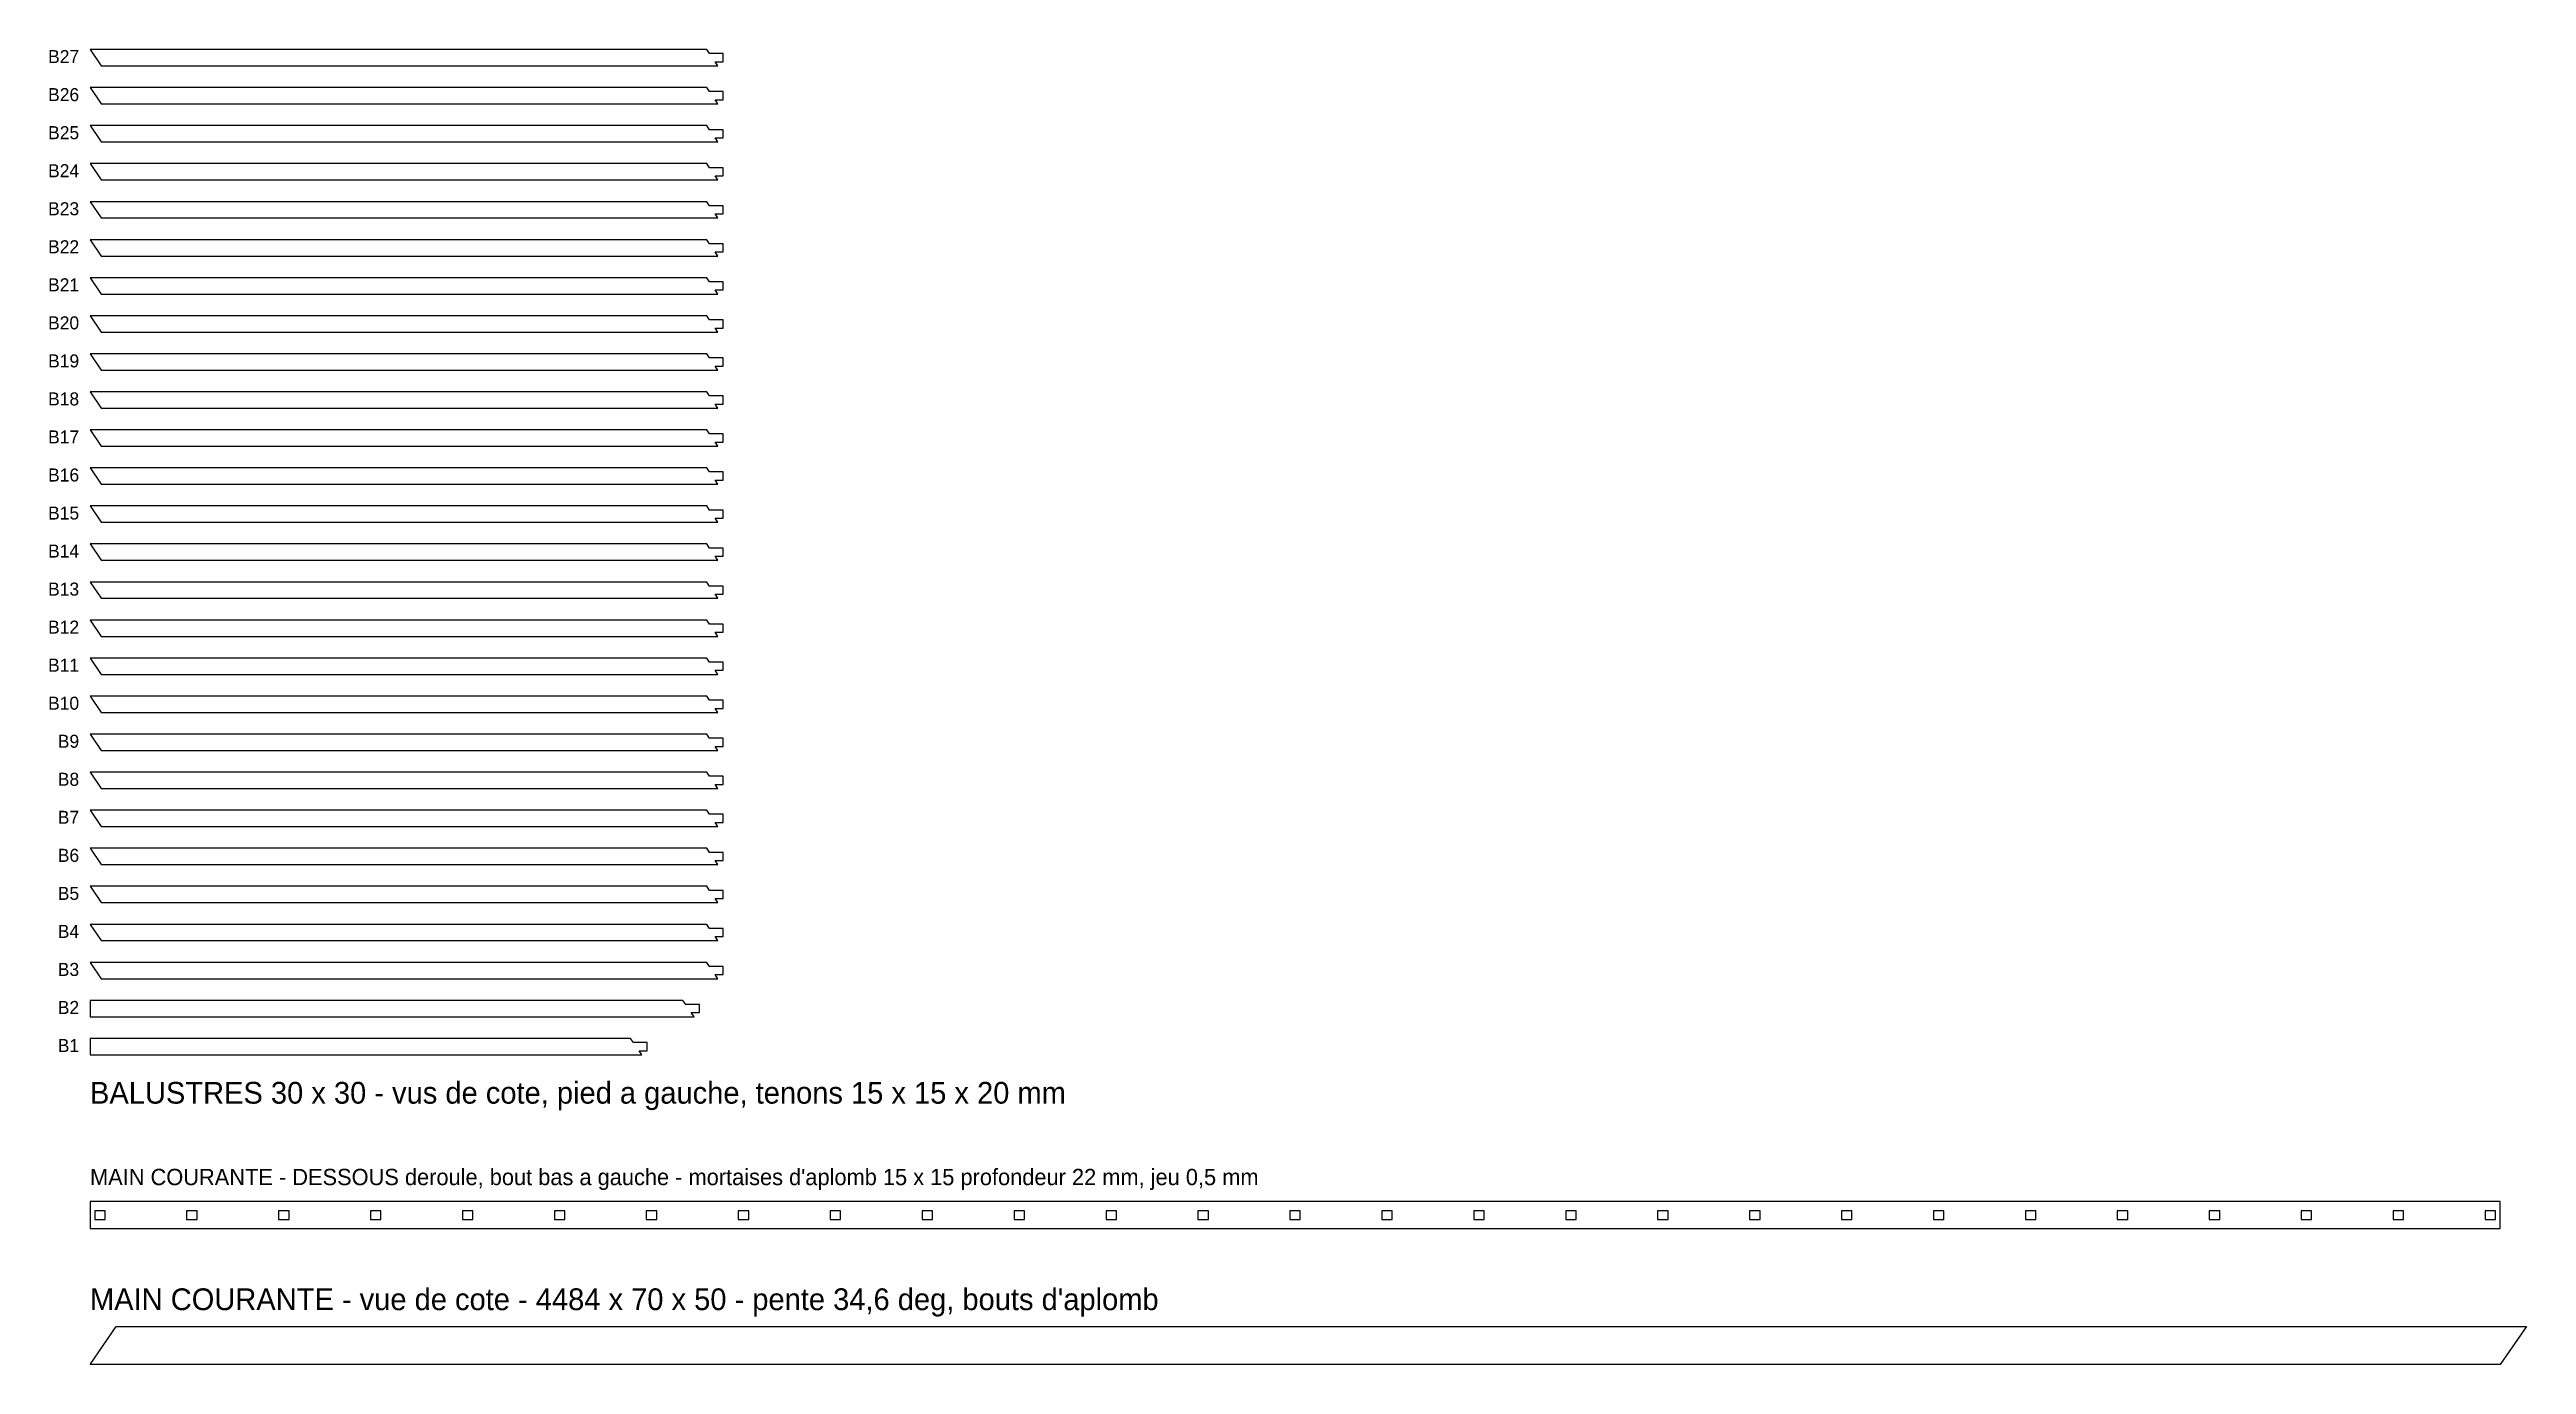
# Model space of a CAD drawing. Header units: millimetres. Extents: x -74 to 4484, y 0 to 2420.
import ezdxf
from ezdxf.enums import TextEntityAlignment as Align

# ---------------------------------------------------------------- set-up
doc = ezdxf.new("R2010")
doc.units = ezdxf.units.MM
for name, color, linetype in [('DECOUPE', 7, 'CONTINUOUS'), ('MORTAISE', 2, 'CONTINUOUS'), ('TEXTE', 3, 'CONTINUOUS')]:
    doc.layers.add(name, color=color, linetype=linetype)

msp = doc.modelspace()

# ---------------------------------------------------------------- linework, layer by layer
at = {"layer": 'DECOUPE'}
for points in [[(0, 2420), (20.712, 2390), (1155.65, 2390), (1150.472, 2397.5), (1165.293, 2397.5), (1165.293, 2412.5), (1140.115, 2412.5), (1134.937, 2420)], [(0, 2350), (20.712, 2320), (1155.65, 2320), (1150.472, 2327.5), (1165.293, 2327.5), (1165.293, 2342.5), (1140.115, 2342.5), (1134.937, 2350)], [(0, 2280), (20.712, 2250), (1155.65, 2250), (1150.472, 2257.5), (1165.293, 2257.5), (1165.293, 2272.5), (1140.115, 2272.5), (1134.937, 2280)], [(0, 2210), (20.712, 2180), (1155.65, 2180), (1150.472, 2187.5), (1165.293, 2187.5), (1165.293, 2202.5), (1140.115, 2202.5), (1134.937, 2210)], [(0, 2140), (20.712, 2110), (1155.65, 2110), (1150.472, 2117.5), (1165.293, 2117.5), (1165.293, 2132.5), (1140.115, 2132.5), (1134.937, 2140)], [(0, 2070), (20.712, 2040), (1155.65, 2040), (1150.472, 2047.5), (1165.293, 2047.5), (1165.293, 2062.5), (1140.115, 2062.5), (1134.937, 2070)], [(0, 2000), (20.712, 1970), (1155.65, 1970), (1150.472, 1977.5), (1165.293, 1977.5), (1165.293, 1992.5), (1140.115, 1992.5), (1134.937, 2000)], [(0, 1930), (20.712, 1900), (1155.65, 1900), (1150.472, 1907.5), (1165.293, 1907.5), (1165.293, 1922.5), (1140.115, 1922.5), (1134.937, 1930)], [(0, 1860), (20.712, 1830), (1155.65, 1830), (1150.472, 1837.5), (1165.293, 1837.5), (1165.293, 1852.5), (1140.115, 1852.5), (1134.937, 1860)], [(0, 1790), (20.712, 1760), (1155.65, 1760), (1150.472, 1767.5), (1165.293, 1767.5), (1165.293, 1782.5), (1140.115, 1782.5), (1134.937, 1790)], [(0, 1720), (20.712, 1690), (1155.65, 1690), (1150.472, 1697.5), (1165.293, 1697.5), (1165.293, 1712.5), (1140.115, 1712.5), (1134.937, 1720)], [(0, 1650), (20.712, 1620), (1155.65, 1620), (1150.472, 1627.5), (1165.293, 1627.5), (1165.293, 1642.5), (1140.115, 1642.5), (1134.937, 1650)], [(0, 1580), (20.712, 1550), (1155.65, 1550), (1150.472, 1557.5), (1165.293, 1557.5), (1165.293, 1572.5), (1140.115, 1572.5), (1134.937, 1580)], [(0, 1510), (20.712, 1480), (1155.65, 1480), (1150.472, 1487.5), (1165.293, 1487.5), (1165.293, 1502.5), (1140.115, 1502.5), (1134.937, 1510)], [(0, 1440), (20.712, 1410), (1155.65, 1410), (1150.472, 1417.5), (1165.293, 1417.5), (1165.293, 1432.5), (1140.115, 1432.5), (1134.937, 1440)], [(0, 1370), (20.712, 1340), (1155.65, 1340), (1150.472, 1347.5), (1165.293, 1347.5), (1165.293, 1362.5), (1140.115, 1362.5), (1134.937, 1370)], [(0, 1300), (20.712, 1270), (1155.65, 1270), (1150.472, 1277.5), (1165.293, 1277.5), (1165.293, 1292.5), (1140.115, 1292.5), (1134.937, 1300)], [(0, 1230), (20.712, 1200), (1155.65, 1200), (1150.472, 1207.5), (1165.293, 1207.5), (1165.293, 1222.5), (1140.115, 1222.5), (1134.937, 1230)], [(0, 1160), (20.712, 1130), (1155.65, 1130), (1150.472, 1137.5), (1165.293, 1137.5), (1165.293, 1152.5), (1140.115, 1152.5), (1134.937, 1160)], [(0, 1090), (20.712, 1060), (1155.65, 1060), (1150.472, 1067.5), (1165.293, 1067.5), (1165.293, 1082.5), (1140.115, 1082.5), (1134.937, 1090)], [(0, 1020), (20.712, 990), (1155.65, 990), (1150.472, 997.5), (1165.293, 997.5), (1165.293, 1012.5), (1140.115, 1012.5), (1134.937, 1020)], [(0, 950), (20.712, 920), (1155.65, 920), (1150.472, 927.5), (1165.293, 927.5), (1165.293, 942.5), (1140.115, 942.5), (1134.937, 950)], [(0, 880), (20.712, 850), (1155.65, 850), (1150.472, 857.5), (1165.293, 857.5), (1165.293, 872.5), (1140.115, 872.5), (1134.937, 880)], [(0, 810), (20.712, 780), (1155.65, 780), (1150.472, 787.5), (1165.293, 787.5), (1165.293, 802.5), (1140.115, 802.5), (1134.937, 810)], [(0, 740), (20.712, 710), (1155.65, 710), (1150.472, 717.5), (1165.293, 717.5), (1165.293, 732.5), (1140.115, 732.5), (1134.937, 740)], [(0, 670), (0, 640), (1111.776, 640), (1106.598, 647.5), (1121.42, 647.5), (1121.42, 662.5), (1096.242, 662.5), (1091.064, 670)], [(0, 600), (0, 570), (1015.65, 570), (1010.472, 577.5), (1025.293, 577.5), (1025.293, 592.5), (1000.115, 592.5), (994.937, 600)], [(0, 250), (4435.414, 250), (4435.414, 300), (0, 300)], [(48.329, 70), (4483.743, 70), (4435.414, 0), (0, 0)]]:
    msp.add_lwpolyline(points, close=True, dxfattribs=at)
at = {"layer": 'MORTAISE'}
for points in [[(8.614, 267), (27.842, 267), (27.842, 283), (8.614, 283)], [(177.805, 267), (197.032, 267), (197.032, 283), (177.805, 283)], [(346.995, 267), (366.223, 267), (366.223, 283), (346.995, 283)], [(516.186, 267), (535.414, 267), (535.414, 283), (516.186, 283)], [(685.377, 267), (704.604, 267), (704.604, 283), (685.377, 283)], [(854.567, 267), (873.795, 267), (873.795, 283), (854.567, 283)], [(1023.758, 267), (1042.986, 267), (1042.986, 283), (1023.758, 283)], [(1192.949, 267), (1212.177, 267), (1212.177, 283), (1192.949, 283)], [(1362.14, 267), (1381.367, 267), (1381.367, 283), (1362.14, 283)], [(1531.33, 267), (1550.558, 267), (1550.558, 283), (1531.33, 283)], [(1700.521, 267), (1719.749, 267), (1719.749, 283), (1700.521, 283)], [(1869.712, 267), (1888.94, 267), (1888.94, 283), (1869.712, 283)], [(2038.903, 267), (2058.13, 267), (2058.13, 283), (2038.903, 283)], [(2208.093, 267), (2227.321, 267), (2227.321, 283), (2208.093, 283)], [(2377.284, 267), (2396.512, 267), (2396.512, 283), (2377.284, 283)], [(2546.475, 267), (2565.702, 267), (2565.702, 283), (2546.475, 283)], [(2715.665, 267), (2734.893, 267), (2734.893, 283), (2715.665, 283)], [(2884.856, 267), (2904.084, 267), (2904.084, 283), (2884.856, 283)], [(3054.047, 267), (3073.275, 267), (3073.275, 283), (3054.047, 283)], [(3223.238, 267), (3242.465, 267), (3242.465, 283), (3223.238, 283)], [(3392.428, 267), (3411.656, 267), (3411.656, 283), (3392.428, 283)], [(3561.619, 267), (3580.847, 267), (3580.847, 283), (3561.619, 283)], [(3730.81, 267), (3750.038, 267), (3750.038, 283), (3730.81, 283)], [(3900.001, 267), (3919.228, 267), (3919.228, 283), (3900.001, 283)], [(4069.191, 267), (4088.419, 267), (4088.419, 283), (4069.191, 283)], [(4238.382, 267), (4257.61, 267), (4257.61, 283), (4238.382, 283)], [(4407.573, 267), (4426.8, 267), (4426.8, 283), (4407.573, 283)]]:
    msp.add_lwpolyline(points, close=True, dxfattribs=at)

# ---------------------------------------------------------------- texts
at = {"layer": 'TEXTE'}
for s, p in [('B27', (-20, 2395)), ('B26', (-20, 2325)), ('B25', (-20, 2255)), ('B24', (-20, 2185)), ('B23', (-20, 2115)), ('B22', (-20, 2045)), ('B21', (-20, 1975)), ('B20', (-20, 1905)), ('B19', (-20, 1835)), ('B18', (-20, 1765)), ('B17', (-20, 1695)), ('B16', (-20, 1625)), ('B15', (-20, 1555)), ('B14', (-20, 1485)), ('B13', (-20, 1415)), ('B12', (-20, 1345)), ('B11', (-20, 1275)), ('B10', (-20, 1205)), ('B9', (-20, 1135)), ('B8', (-20, 1065)), ('B7', (-20, 995)), ('B6', (-20, 925)), ('B5', (-20, 855)), ('B4', (-20, 785)), ('B3', (-20, 715)), ('B2', (-20, 645)), ('B1', (-20, 575))]:
    msp.add_text(s, height=24, dxfattribs=at).set_placement(p, align=Align.RIGHT)
for s, height, p in [('BALUSTRES 30 x 30 - vus de cote, pied a gauche, tenons 15 x 15 x 20 mm', 40, (0, 480)), ("MAIN COURANTE - DESSOUS deroule, bout bas a gauche - mortaises d'aplomb 15 x 15 profondeur 22 mm, jeu 0,5 mm", 30, (0, 330)), ("MAIN COURANTE - vue de cote - 4484 x 70 x 50 - pente 34,6 deg, bouts d'aplomb", 40, (0, 100))]:
    msp.add_text(s, height=height, dxfattribs=at).set_placement(p)

doc.saveas('drawing.dxf')
